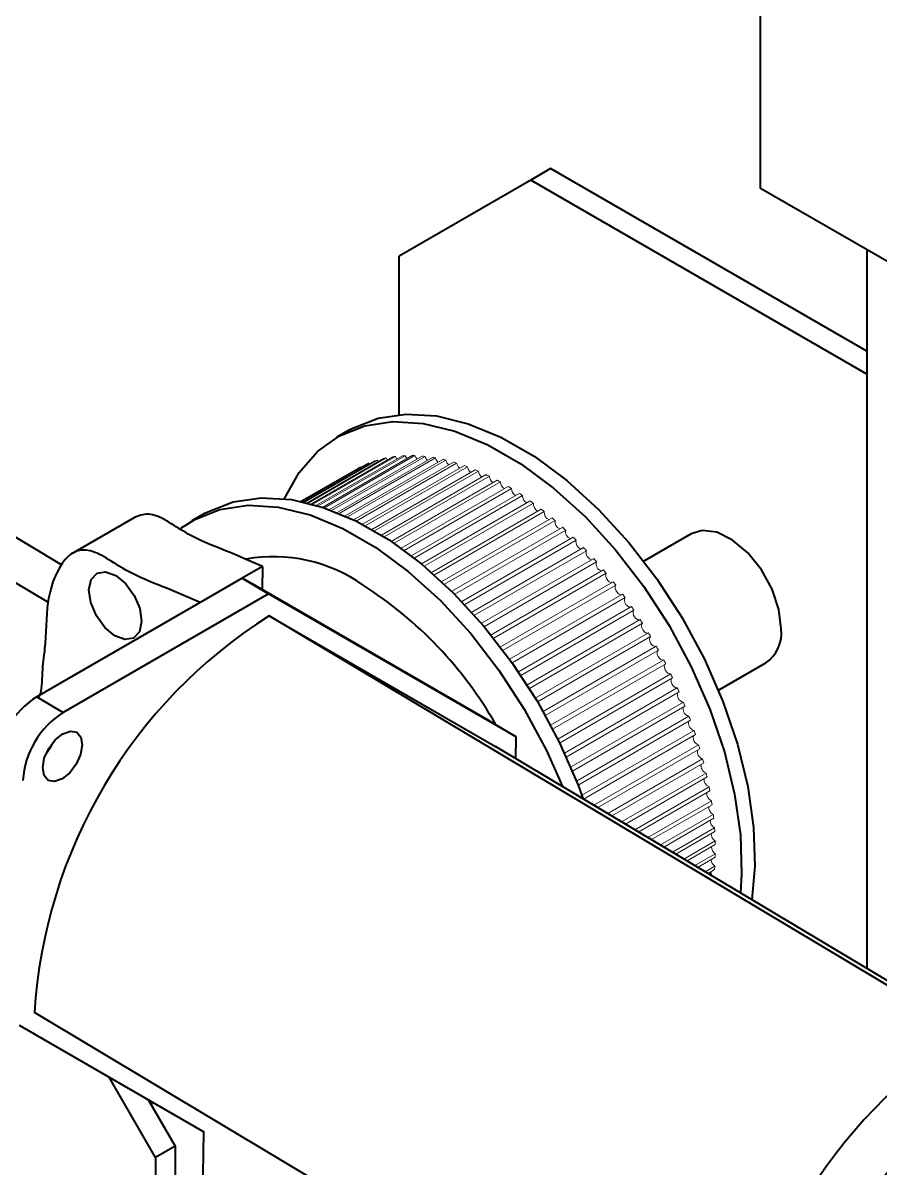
# Model space of a CAD drawing. Header units: millimetres. Extents: x -250 to 3947, y -1468 to 870.
# Drawn here: x 1654.63 to 1677.63, y 288.11 to 318.84 of the extents above; entities that cross this region are included whole.
import ezdxf

# ---------------------------------------------------------------- set-up
doc = ezdxf.new("R2010")
doc.units = ezdxf.units.MM

msp = doc.modelspace()

# ---------------------------------------------------------------- linework, layer by layer
at = {"color": 7, "linetype": 'Continuous', "lineweight": 40}
for p, q in [((1674.422, 314.405), (1674.422, 326.6531)), ((1668.7883, 314.9337), (1668.2579, 314.6276)), ((1677.2736, 310.0353), (1668.7883, 314.9337)), ((1668.2579, 314.6276), (1664.7224, 312.5859)), ((1677.2736, 309.423), (1668.2579, 314.6276)), ((1681.493, 310.3229), (1674.422, 314.405)), ((1664.7224, 308.3363), (1664.7224, 312.5859)), ((1677.2736, 312.7588), (1677.2736, 293.473)), ((1655.6604, 304.3056), (1648.1014, 308.825)), ((1663.4048, 307.9295), (1663.0512, 307.7254)), ((1657.6418, 305.5854), (1655.9666, 304.6183)), ((1659.5157, 305.6844), (1659.1621, 305.4803)), ((1672.5613, 305.1328), (1671.2923, 304.4002)), ((1661.0586, 304.2613), (1660.5125, 303.946)), ((1661.0586, 304.2613), (1661.0489, 303.6364)), ((1660.5125, 303.946), (1659.3834, 303.2943)), ((1660.5125, 303.946), (1661.2195, 303.5233)), ((1661.0489, 303.6364), (1660.5125, 303.946)), ((1667.1587, 300.1092), (1661.0489, 303.6364)), ((1661.2195, 303.5233), (1655.7067, 300.3409)), ((1667.8657, 299.6865), (1661.2195, 303.5233)), ((1659.3834, 303.2943), (1654.9997, 300.7636)), ((1679.9688, 291.7365), (1661.2335, 302.9379)), ((1661.2335, 302.9379), (1667.3104, 299.4298)), ((1673.2921, 300.936), (1674.5612, 301.6686)), ((1654.9997, 300.7636), (1655.7067, 300.3409)), ((1667.1587, 300.1092), (1667.8657, 299.6865)), ((1667.8566, 299.1032), (1667.8657, 299.6865)), ((1686.0457, 288.2283), (1667.3104, 299.4298)), ((1673.6713, 281.0848), (1654.936, 292.2863)), ((1654.5248, 291.9463), (1659.4837, 289.0836)), ((1658.1817, 288.3998), (1656.9386, 290.5529)), ((1657.9992, 289.9406), (1658.712, 288.706)), ((1659.4177, 284.8503), (1659.4837, 289.0836)), ((1658.712, 288.706), (1658.1817, 288.3998)), ((1658.712, 288.706), (1658.712, 268.9049)), ((1658.1817, 288.3998), (1658.1817, 267.9863))]:
    msp.add_line(p, q, dxfattribs=at)
at = {"color": 8, "linetype": 'Continuous', "lineweight": 40}
for p, q in [((1645.8209, 308.969), (1655.3027, 303.3)), ((1655.4125, 299.495), (1655.4027, 299.5009)), ((1658.0819, 289.8928), (1658.0805, 289.7998))]:
    msp.add_line(p, q, dxfattribs=at)
at = {"color": 7, "linetype": 'Continuous', "lineweight": 15}
for p, q in [((1662.106, 306.0024), (1663.8406, 307.0038)), ((1663.9045, 307.0301), (1662.1194, 305.9996)), ((1662.1642, 305.9896), (1664.0692, 307.0893)), ((1664.1358, 307.11), (1662.1863, 305.9846)), ((1662.2523, 305.9689), (1664.3073, 307.1552)), ((1664.3765, 307.1703), (1662.2824, 305.9614)), ((1662.3681, 305.9393), (1664.5543, 307.2013)), ((1664.6259, 307.2108), (1662.4056, 305.9291)), ((1662.5091, 305.8995), (1664.8095, 307.2275)), ((1664.8833, 307.2313), (1662.5533, 305.8862)), ((1662.6727, 305.8484), (1665.0722, 307.2337)), ((1665.1481, 307.2318), (1662.7228, 305.8317)), ((1662.8562, 305.785), (1665.3417, 307.2198)), ((1665.4194, 307.2123), (1662.9116, 305.7646)), ((1663.0572, 305.7081), (1665.6173, 307.186)), ((1665.6965, 307.1728), (1663.1171, 305.6837)), ((1663.2733, 305.617), (1665.8982, 307.1323)), ((1665.9788, 307.1135), (1663.3371, 305.5885)), ((1663.5023, 305.511), (1666.1836, 307.0589)), ((1666.2653, 307.0345), (1663.5694, 305.4781)), ((1663.9201, 307.0033), (1663.9045, 307.0301)), ((1664.1593, 307.0698), (1664.1358, 307.11)), ((1662.0792, 306.0081), (1663.6222, 306.8989)), ((1663.6831, 306.9306), (1662.0835, 306.0072)), ((1663.6909, 306.9174), (1663.6831, 306.9306)), ((1663.7423, 305.3896), (1666.4728, 306.9659)), ((1666.5554, 306.936), (1663.8121, 305.3523)), ((1663.9914, 305.2525), (1666.7649, 306.8536)), ((1666.8482, 306.8183), (1664.0635, 305.2107)), ((1664.248, 305.0995), (1667.0591, 306.7224)), ((1667.1429, 306.6817), (1664.3219, 305.0532)), ((1664.5105, 304.9306), (1667.3547, 306.5725)), ((1667.4388, 306.5267), (1664.5859, 304.8798)), ((1664.7776, 304.7458), (1667.6509, 306.4045)), ((1667.7349, 306.3535), (1664.8541, 304.6904)), ((1665.048, 304.5452), (1667.9468, 306.2187)), ((1668.0306, 306.1628), (1665.1251, 304.4855)), ((1665.3203, 304.3292), (1668.2416, 306.0156)), ((1668.3249, 305.955), (1665.3978, 304.2652)), ((1665.5935, 304.0981), (1668.5344, 305.7959)), ((1668.6171, 305.7306), (1665.671, 304.0299)), ((1665.8664, 303.8524), (1668.8246, 305.5601)), ((1668.9064, 305.4904), (1665.9437, 303.78)), ((1666.1381, 303.5925), (1669.1114, 305.3089)), ((1669.192, 305.2349), (1666.2148, 303.5162)), ((1666.4074, 303.3189), (1669.3938, 305.0429)), ((1669.473, 304.9649), (1666.4833, 303.2389)), ((1666.6735, 303.0325), (1669.6712, 304.763)), ((1669.7489, 304.6811), (1666.7483, 302.9489)), ((1666.9354, 302.7337), (1669.9427, 304.4698)), ((1670.0186, 304.3843), (1667.0089, 302.6468)), ((1667.1924, 302.4234), (1670.2077, 304.1641)), ((1670.2817, 304.0752), (1667.2643, 302.3333)), ((1667.4435, 302.1023), (1670.4655, 303.8468)), ((1670.5372, 303.7548), (1667.5136, 302.0093)), ((1667.688, 301.7713), (1670.7152, 303.5189)), ((1670.7845, 303.4239), (1667.7561, 301.6757)), ((1667.9251, 301.4312), (1670.9563, 303.181)), ((1671.023, 303.0835), (1667.991, 301.3331)), ((1668.1542, 301.0829), (1671.188, 302.8343)), ((1671.252, 302.7344), (1668.2177, 300.9827)), ((1668.3746, 300.7274), (1671.4098, 302.4796)), ((1671.4708, 302.3776), (1668.4354, 300.6253)), ((1668.5855, 300.3656), (1671.621, 302.1179)), ((1671.6789, 302.0141), (1668.6436, 300.2619)), ((1668.7866, 299.9985), (1671.821, 301.7502)), ((1671.8756, 301.645), (1668.8418, 299.8935)), ((1668.9772, 299.6272), (1672.0093, 301.3776)), ((1672.0606, 301.2711), (1669.0293, 299.5211)), ((1669.1568, 299.2526), (1672.1854, 301.001)), ((1672.2331, 300.8935), (1669.2057, 299.1458)), ((1669.325, 298.8758), (1672.3488, 300.6214)), ((1672.3928, 300.5133), (1669.3706, 298.7686)), ((1669.4814, 298.4979), (1672.4991, 300.24)), ((1672.5393, 300.1315), (1669.5236, 298.3906)), ((1669.6257, 298.12), (1672.6358, 299.8577)), ((1672.672, 299.7492), (1669.6725, 298.0176)), ((1669.9478, 297.853), (1672.7585, 299.4756)), ((1672.7908, 299.3673), (1670.0557, 297.7884)), ((1670.3251, 297.6273), (1672.867, 299.0947)), ((1672.8951, 298.987), (1670.4306, 297.5643)), ((1670.6934, 297.4072), (1672.9609, 298.7162)), ((1672.9849, 298.6093), (1670.7961, 297.3458)), ((1671.0515, 297.193), (1673.04, 298.3409)), ((1673.0597, 298.2352), (1671.1512, 297.1335)), ((1671.3986, 296.9856), (1673.104, 297.9701)), ((1673.1194, 297.8657), (1671.4949, 296.9279)), ((1671.7336, 296.7853), (1673.1528, 297.6046)), ((1673.1639, 297.502), (1671.8263, 296.7298)), ((1672.0556, 296.5927), (1673.1863, 297.2454)), ((1673.193, 297.1448), (1672.1445, 296.5396)), ((1672.3638, 296.4085), (1673.2043, 296.8937)), ((1673.2066, 296.7954), (1672.4486, 296.3578)), ((1672.6573, 296.233), (1673.2068, 296.5503)), ((1673.2047, 296.4544), (1672.7378, 296.1849)), ((1672.9352, 296.0668), (1673.1938, 296.2161)), ((1673.1873, 296.1231), (1673.0112, 296.0214))]:
    msp.add_line(p, q, dxfattribs=at)
at = {"color": 7, "linetype": 'Continuous', "lineweight": 40, "flags": 128}
for points in [[(1663.4048, 307.9295), (1663.4787, 307.9708), (1664.1583, 308.2384), (1664.9107, 308.3482), (1665.7214, 308.2982), (1666.5746, 308.0893), (1667.4537, 307.7256), (1668.3416, 307.2142), (1669.2209, 306.5649), (1670.0746, 305.7905), (1670.8861, 304.906), (1671.6396, 303.9287), (1672.3203, 302.8775), (1672.9151, 301.773), (1673.4124, 300.6365), (1673.8024, 299.4903), (1674.0777, 298.3567), (1674.2328, 297.2577)], [(1661.6451, 306.0784), (1661.6477, 306.0844), (1662.0361, 306.7822), (1662.5318, 307.3466), (1663.1252, 307.7667), (1663.8047, 308.0343), (1664.5572, 308.1441), (1665.3679, 308.0941), (1666.2211, 307.8852), (1667.1002, 307.5215), (1667.988, 307.0101), (1668.8674, 306.3608), (1669.7211, 305.5864), (1670.5326, 304.7019), (1671.286, 303.7246), (1671.9667, 302.6734), (1672.5615, 301.5689), (1673.0588, 300.4324), (1673.4489, 299.2862), (1673.7241, 298.1526), (1673.8792, 297.0536)], [(1659.5157, 305.6844), (1659.5897, 305.7257), (1660.2692, 305.9933), (1661.0216, 306.1031), (1661.8324, 306.0531), (1662.6856, 305.8442), (1663.5646, 305.4805), (1664.4525, 304.969), (1665.3318, 304.3198), (1666.1856, 303.5454), (1666.997, 302.6609), (1667.7505, 301.6836), (1668.4312, 300.6324), (1669.026, 299.5278), (1669.5233, 298.3914), (1669.6644, 298.0129)], [(1658.8618, 305.282), (1659.2361, 305.5216), (1659.9156, 305.7892), (1660.6681, 305.899), (1661.4788, 305.849), (1662.332, 305.6401), (1663.2111, 305.2764), (1664.0989, 304.7649), (1664.9783, 304.1157), (1665.832, 303.3413), (1666.6435, 302.4568), (1667.3969, 301.4795), (1668.0777, 300.4283), (1668.6725, 299.3237), (1669.1018, 298.3587)], [(1674.9755, 302.5843), (1674.9126, 303.1019), (1674.7297, 303.6461), (1674.443, 304.1684), (1674.0779, 304.6226), (1673.6669, 304.9682), (1673.2465, 305.1745), (1672.8541, 305.2232), (1672.5613, 305.1328)], [(1657.0938, 302.3993), (1656.8242, 302.6227), (1656.5976, 302.9352), (1656.4484, 303.2893), (1656.3994, 303.6312), (1656.458, 303.9086), (1656.6154, 304.0795), (1656.8475, 304.1178), (1657.119, 304.0176), (1657.3886, 303.7942), (1657.6152, 303.4817), (1657.7644, 303.1276), (1657.8134, 302.7858), (1657.7547, 302.5083), (1657.5974, 302.3374), (1657.3653, 302.2992), (1657.0938, 302.3993)], [(1655.6789, 298.5581), (1655.4767, 298.4871), (1655.3067, 298.5194), (1655.1948, 298.6499), (1655.1581, 298.8588), (1655.2021, 299.1143), (1655.3201, 299.3776), (1655.4942, 299.6085), (1655.6979, 299.7718), (1655.9001, 299.8428), (1656.0701, 299.8106), (1656.182, 299.68), (1656.2187, 299.4711), (1656.1747, 299.2156), (1656.0567, 298.9523), (1655.8826, 298.7215), (1655.6789, 298.5581)], [(1655.4307, 299.5366), (1655.3497, 299.375), (1655.2391, 299.2161)], [(1674.2328, 297.2577), (1674.2647, 296.2146), (1674.1844, 295.32)], [(1673.8792, 297.0536), (1673.9112, 296.0105), (1673.8793, 295.5024)]]:
    msp.add_lwpolyline(points, dxfattribs=at)
at = {"color": 7, "linetype": 'Continuous', "lineweight": 15, "flags": 128}
for points in [[(1664.4078, 307.1168), (1664.4055, 307.1199), (1664.3765, 307.1703)], [(1664.6649, 307.1441), (1664.6533, 307.1595), (1664.6259, 307.2108)], [(1664.9299, 307.1515), (1664.9091, 307.1794), (1664.8833, 307.2313)], [(1665.2021, 307.1392), (1665.1721, 307.1794), (1665.1481, 307.2318)], [(1670.4278, 303.8251), (1670.4011, 303.8277), (1670.3601, 303.8484), (1670.3211, 303.8862), (1670.2901, 303.9353), (1670.2718, 303.9884), (1670.2688, 304.0375), (1670.2817, 304.0752)], [(1670.6852, 303.5015), (1670.6484, 303.5051), (1670.6073, 303.5283), (1670.5691, 303.568), (1670.5395, 303.6181), (1670.5231, 303.6712), (1670.5223, 303.7191), (1670.5372, 303.7548)], [(1670.934, 303.1682), (1670.9259, 303.1666), (1670.8872, 303.1727), (1670.8461, 303.1984), (1670.8087, 303.2398), (1670.7807, 303.2908), (1670.7663, 303.3436), (1670.7677, 303.3904), (1670.7845, 303.4239)], [(1671.1736, 302.8259), (1671.1562, 302.8225), (1671.1168, 302.8314), (1671.0759, 302.8595), (1671.0395, 302.9026), (1671.0131, 302.9543), (1671.0007, 303.0068), (1671.0042, 303.0521), (1671.023, 303.0835)], [(1671.4032, 302.4758), (1671.3766, 302.4706), (1671.3367, 302.4821), (1671.296, 302.5126), (1671.2607, 302.5573), (1671.236, 302.6095), (1671.2257, 302.6615), (1671.2313, 302.7053), (1671.252, 302.7344)], [(1671.621, 302.1179), (1671.5866, 302.1117), (1671.5462, 302.1259), (1671.5059, 302.1586), (1671.4717, 302.2047), (1671.4487, 302.2574), (1671.4405, 302.3087), (1671.4483, 302.3509), (1671.4708, 302.3776)], [(1671.821, 301.7502), (1671.7855, 301.7467), (1671.7447, 301.7637), (1671.7049, 301.7985), (1671.6719, 301.8459), (1671.6508, 301.8989), (1671.6447, 301.9494), (1671.6546, 301.9899), (1671.6726, 302.0105)], [(1672.0093, 301.3776), (1671.9728, 301.3769), (1671.9318, 301.3964), (1671.8925, 301.4333), (1671.8609, 301.4819), (1671.8417, 301.535), (1671.8377, 301.5846), (1671.8496, 301.6232), (1671.8615, 301.6368)], [(1672.1854, 301.001), (1672.1479, 301.003), (1672.1068, 301.0251), (1672.0683, 301.0639), (1672.038, 301.1136), (1672.0207, 301.1667), (1672.0189, 301.2152), (1672.0329, 301.2518), (1672.0386, 301.2584)], [(1672.3488, 300.6214), (1672.3105, 300.6262), (1672.2694, 300.6508), (1672.2316, 300.6915), (1672.2029, 300.7421), (1672.1876, 300.795), (1672.1879, 300.8423), (1672.2035, 300.8764)], [(1672.4991, 300.24), (1672.46, 300.2476), (1672.419, 300.2746), (1672.3821, 300.317), (1672.355, 300.3683), (1672.3417, 300.421), (1672.3442, 300.467), (1672.3555, 300.4918)], [(1672.6358, 299.8577), (1672.5961, 299.868), (1672.5553, 299.8974), (1672.5194, 299.9414), (1672.4939, 299.9934), (1672.4827, 300.0456), (1672.4873, 300.0901), (1672.4944, 300.1056)], [(1672.7585, 299.4756), (1672.7183, 299.4886), (1672.6778, 299.5203), (1672.6431, 299.5658), (1672.6193, 299.6183), (1672.6102, 299.6699), (1672.6169, 299.7128), (1672.6197, 299.719)]]:
    msp.add_lwpolyline(points, dxfattribs=at)
at = {"color": 7, "linetype": 'Continuous', "lineweight": 15}
for centre, radius, start, end in [((1664.9303, 304.4444), 2.7817, 111.64081, 113.06306), ((1664.9295, 304.4398), 2.7857, 106.5536, 107.98883), ((1664.9556, 304.3487), 2.8804, 101.59892, 103.00822), ((1664.9977, 304.1178), 3.1153, 96.85464, 98.18334), ((1665.0198, 303.8491), 3.385, 92.3103, 93.56162), ((1665.0234, 303.763), 3.4711, 87.94199, 89.19411), ((1665.0035, 303.3481), 3.8865, 83.85739, 85.0072), ((1665.6591, 307.2819), 0.2496, 196.19687, 224.41601), ((1664.9551, 302.9802), 4.2576, 79.97198, 81.05264), ((1665.9369, 307.2346), 0.2482, 194.42425, 226.19267), ((1664.862, 302.5201), 4.7272, 76.33528, 77.33818), ((1666.2192, 307.1673), 0.2464, 192.62226, 227.99012), ((1664.7619, 302.1523), 5.1084, 72.88378, 73.84033), ((1666.5052, 307.0802), 0.2443, 190.80546, 229.8122), ((1664.8979, 304.5238), 2.696, 116.78044, 118.23997), ((1664.5326, 301.4774), 5.8213, 69.66678, 70.53173), ((1666.7909, 306.9717), 0.2382, 188.61705, 231.99572), ((1664.4996, 301.3947), 5.9102, 66.58597, 67.46338), ((1667.0826, 306.8461), 0.236, 186.76701, 233.84684), ((1664.1921, 300.7071), 6.6636, 63.71586, 64.51666), ((1667.3756, 306.7016), 0.2335, 184.88416, 235.72959), ((1663.8816, 300.11), 7.3367, 60.99764, 61.74523), ((1667.6641, 306.5357), 0.2255, 182.28984, 238.32461), ((1663.5767, 299.5909), 7.9388, 58.41307, 59.12231), ((1667.9572, 306.3545), 0.2223, 180.25087, 240.36345), ((1663.2572, 299.0957), 8.5282, 55.96352, 56.64026), ((1668.2497, 306.156), 0.2192, 178.21799, 242.39671), ((1662.9932, 298.7182), 8.9888, 53.61898, 54.27611), ((1668.5402, 305.9404), 0.2158, 176.13079, 244.48444), ((1662.6088, 298.2099), 9.6261, 51.37865, 52.0057), ((1668.8213, 305.7044), 0.2059, 172.68067, 247.93424), ((1662.5517, 298.1253), 9.7276, 49.21215, 49.84514), ((1669.1065, 305.457), 0.2029, 170.52884, 250.08742), ((1662.0242, 297.5071), 10.5402, 47.15297, 47.74784), ((1669.3875, 305.1945), 0.1997, 168.31796, 252.29595), ((1661.5524, 297.0016), 11.2316, 45.15392, 45.72144), ((1669.6634, 304.9175), 0.1962, 166.02766, 254.58762), ((1661.3581, 296.7993), 11.5121, 43.20842, 43.77026), ((1669.9336, 304.6269), 0.1925, 163.65575, 256.96061), ((1660.7692, 296.2508), 12.3169, 41.3267, 41.85862), ((1670.1972, 304.3234), 0.1886, 161.18479, 259.42966), ((1660.6593, 296.1496), 12.4661, 39.47714, 40.00848), ((1660.1544, 295.7378), 13.1177, 37.67342, 38.18303), ((1660.1733, 295.7459), 13.0977, 35.88878, 36.40291), ((1659.6077, 295.3443), 13.7914, 34.13586, 34.62687), ((1659.3975, 295.2132), 14.0391, 32.39347, 32.87761), ((1659.4957, 295.2795), 13.9208, 30.65703, 31.14616), ((1659.5035, 295.2864), 13.9106, 28.92375, 29.41328), ((1659.8222, 295.4545), 13.5502, 27.18429, 27.68591), ((1659.854, 295.4653), 13.5169, 25.43727, 25.93835), ((1659.9389, 295.5028), 13.4241, 23.67627, 24.17808), ((1660.3395, 295.6712), 12.9895, 21.8863, 22.40115), ((1660.5971, 295.7677), 12.7145, 20.07299, 20.59415), ((1661.0391, 295.9212), 12.2465, 18.21429, 18.74954), ((1672.9208, 299.2832), 0.196, 165.30319, 254.07166), ((1661.2708, 295.9943), 12.0036, 16.31974, 16.85891), ((1661.7541, 296.1336), 11.5007, 14.36566, 14.92027), ((1673.0233, 298.9057), 0.1995, 167.59817, 251.77656), ((1662.4034, 296.2933), 10.832, 12.34589, 12.92524), ((1673.1108, 298.5309), 0.2028, 169.81592, 249.55826), ((1673.183, 298.16), 0.2057, 171.95226, 247.42369), ((1662.9826, 296.4116), 10.2407, 10.25773, 10.85951), ((1673.247, 297.7981), 0.2152, 175.33227, 244.0424), ((1663.5011, 296.4986), 9.715, 8.08955, 8.71148), ((1664.1041, 296.5773), 9.1069, 5.82745, 6.47672), ((1673.2886, 297.4381), 0.2181, 177.34713, 242.02661), ((1664.7533, 296.6347), 8.4551, 3.45917, 4.14248), ((1673.3144, 297.0849), 0.2207, 179.31403, 240.06042), ((1665.3174, 296.6609), 7.8903, 0.97623, 1.69056), ((1673.3245, 296.7396), 0.2229, 181.24346, 238.13321), ((1665.9565, 296.6621), 7.2512, 358.35906, 359.11635), ((1673.327, 296.4077), 0.2334, 184.18207, 235.194), ((1666.5352, 296.6351), 6.6718, 355.59862, 356.39944)]:
    msp.add_arc(centre, radius, start, end, dxfattribs=at)
at = {"color": 7, "linetype": 'Continuous', "lineweight": 40}
for centre, radius, start, end in [((1661.3475, 300.3618), 4.1607, 54.62367, 100.06331), ((1657.968, 294.6809), 10.7625, 29.71419, 57.46441), ((1668.5201, 291.4425), 13.6103, 122.36933, 176.44581), ((1674.0013, 302.4734), 0.9804, 304.82142, 6.49084), ((1656.2571, 298.7881), 2.3417, 122.47609, 176.33905), ((1656.9641, 298.3654), 2.3418, 122.47655, 176.33885), ((1673.2961, 296.0791), 0.2255, 185.79126, 209.34302), ((1687.245, 280.2472), 13.5994, 122.34607, 176.46907), ((1687.2845, 280.2221), 12.2434, 124.3417, 174.47344)]:
    msp.add_arc(centre, radius, start, end, dxfattribs=at)
for points, knots in [([(1661.0586, 304.2613), (1660.7261, 304.4044), (1660.0618, 304.6903), (1659.2213, 305.0044), (1658.5543, 305.4513), (1658.0325, 305.725), (1657.7721, 305.6291), (1657.6434, 305.5818)], [0, 0, 0, 0, 0.2866607, 0.5726772, 0.7200478, 0.861616, 1, 1, 1, 1]), ([(1659.3834, 303.2943), (1659.0508, 303.4375), (1658.3863, 303.7237), (1657.5472, 304.0357), (1656.8773, 304.4872), (1656.3595, 304.7496), (1655.9313, 304.6491), (1655.5347, 304.1933), (1655.2348, 303.3373), (1655.2539, 302.2204), (1655.1227, 301.4279), (1655.1458, 300.9018), (1655.0365, 300.7378), (1655.0233, 300.7179)], [0, 0, 0, 0, 0.133541, 0.2667819, 0.3354346, 0.4013842, 0.4676334, 0.5343744, 0.6832202, 0.8326036, 0.9109609, 0.9892, 1, 1, 1, 1])]:
    msp.add_open_spline(points, degree=3, knots=knots, dxfattribs=at)

doc.saveas('drawing.dxf')
